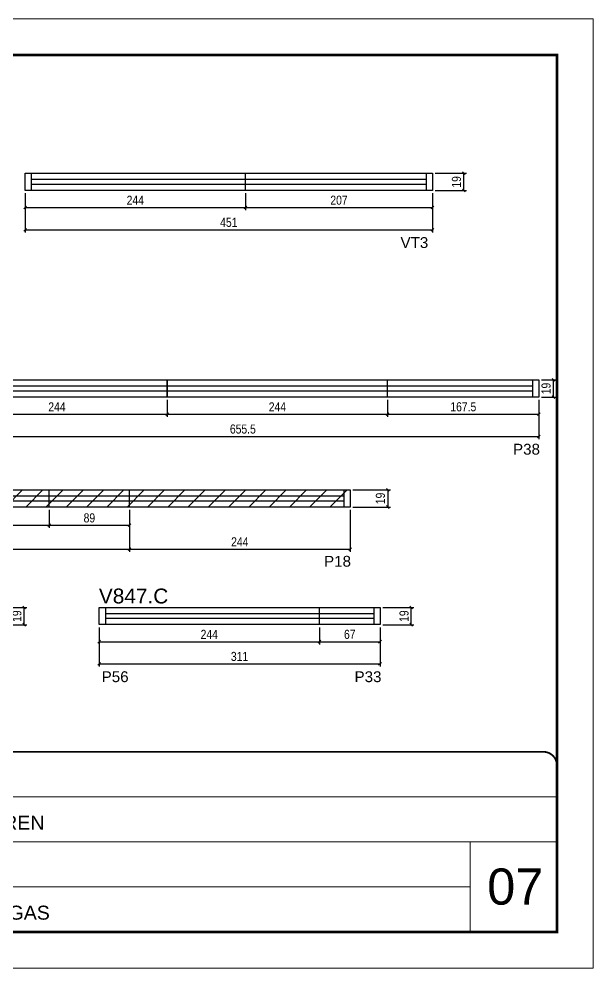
# Model space of a CAD drawing. Extents: x 1959 to 8212, y 239 to 4735.
# Drawn here: x 5992 to 6627, y 2537 to 3587 of the extents above; entities that cross this region are included whole.
import ezdxf

# ---------------------------------------------------------------- set-up
doc = ezdxf.new("R2010")
doc.units = 0
doc.linetypes.add('CONTINUO', pattern=[0])
doc.linetypes.add('DASHED', pattern=[0.75, 0.5, -0.25])
for name, color, linetype in [('5', 5, 'Continuous'), ('COTA', 241, 'Continuous'), ('NOMENCLATURA', 7, 'Continuous'), ('Painéis', 200, 'Continuous'), ('SARR_2.2x7', 40, 'Continuous')]:
    doc.layers.add(name, color=color, linetype=linetype)
for name, color, linetype, lineweight in [('CARIMBO', 255, 'Continuous', 9), ('Folhas', 255, 'Continuous', 9), ('REAPROVEITAMENTO', 251, 'Continuous', 9), ('SARRAFO DE PRESSAO', 251, 'DASHED', 9)]:
    doc.layers.add(name, color=color, linetype=linetype, lineweight=lineweight)
doc.styles.add('ARIAL', font='arial.ttf')
doc.styles.add('COTA TECNICA', font='techl___.ttf', dxfattribs={"height": 10})
doc.styles.add('COTA TECNICA-50', font='techl___.ttf', dxfattribs={"height": 10})
doc.styles.get("Standard").update_dxf_attribs({"font": 'arial.ttf'})
doc.dimstyles.new('COTA PAINEL-50', dxfattribs={"dimtxt": 10, "dimasz": 3, "dimexe": 3, "dimexo": 3, "dimgap": 3, "dimtad": 1, "dimdec": 1, "dimzin": 12, "dimdsep": 46, "dimtxsty": 'COTA TECNICA-50', "dimblk1": 'OBLIQUE', "dimblk2": 'OBLIQUE', "dimsah": 1, "dimcen": 0.9, "dimclrd": 4, "dimclre": 4, "dimclrt": 240, "dimadec": 1, "dimazin": 3, "dimtfac": 1, "dimtdec": 1, "dimtmove": 0, "dimatfit": 3, "dimfxl": 1, "dimtolj": 1, "dimtzin": 12, "dimarcsym": 0})
doc.dimstyles.new('PAINEL', dxfattribs={"dimtxt": 10, "dimasz": 3, "dimexe": 3, "dimexo": 3, "dimgap": 3, "dimtad": 1, "dimdec": 1, "dimzin": 12, "dimdsep": 46, "dimtxsty": 'COTA TECNICA', "dimblk1": 'OBLIQUE', "dimblk2": 'OBLIQUE', "dimsah": 1, "dimcen": 0.9, "dimclrd": 4, "dimclre": 4, "dimclrt": 240, "dimadec": 1, "dimazin": 3, "dimtfac": 1, "dimtdec": 1, "dimtmove": 0, "dimatfit": 3, "dimfxl": 1, "dimtolj": 1, "dimtzin": 12, "dimarcsym": 0})

# ---------------------------------------------------------------- blocks, each defined once
blk = doc.blocks.new('9999999999')
at = {"color": 30, "linetype": 'CONTINUO'}
for p, q in [((98564.6, 34379.6), (99584, 34379.6)), ((98564.6, 34329.8), (99488, 34329.8)), ((99584, 34329.8), (99488, 34329.8)), ((99488, 34329.8), (99488, 34230.2)), ((98564.6, 34280), (99488, 34280))]:
    blk.add_line(p, q, dxfattribs=at)
at = {"color": 30, "linetype": 'CONTINUO', "const_width": 2}
blk.add_lwpolyline([(99584, 34230.2), (99584, 34414.4, 0.414214), (99569, 34429.4), (98229, 34429.4, 0.414214), (98214, 34414.4), (98214, 34245.2, 0.414214), (98229, 34230.2), (99584, 34230.2)], format="xyb", dxfattribs=at)
at = {"layer": 'Folhas'}
blk.add_lwpolyline([(98139, 34190.2), (99624, 34190.2), (99624, 35240.2), (98139, 35240.2)], close=True, dxfattribs=at)
at = {"layer": 'Folhas', "color": 30, "const_width": 3}
blk.add_lwpolyline([(98214, 34230.2), (99584, 34230.2), (99584, 35200.2), (98214, 35200.2)], close=True, dxfattribs=at)
at = {"color": 7, "linetype": 'Continuous', "ltscale": 5, "style": 'ARIAL'}
for s, p in [('LEAF LOEFGREN', (98837.7, 34343.3)), ('FUNDO DE VIGAS', (98837.7, 34243.7))]:
    blk.add_text(s, height=15.483, dxfattribs=at).set_placement(p)
blk = doc.blocks.new('_Oblique')
at = {"color": 0, "linetype": 'ByBlock', "lineweight": -2}
blk.add_line((-0.5, -0.5), (0.5, 0.5), dxfattribs=at)
blk = doc.blocks.new('*D397')
at = {"layer": 'COTA', "color": 4, "lineweight": -2, "transparency": 16777216}
for p, q in [((5998.6, 3393.9), (5998.6, 3350.4)), ((6449.6, 3393.9), (6449.6, 3350.4)), ((5998.6, 3353.4), (6449.6, 3353.4))]:
    blk.add_line(p, q, dxfattribs=at)
at = {"layer": 'Defpoints', "color": 0, "transparency": 16777216}
for p in [(5998.6, 3396.9), (6449.6, 3396.9), (6449.6, 3353.4)]:
    blk.add_point(p, dxfattribs=at)
at = {"layer": 'COTA', "color": 4, "lineweight": -2, "transparency": 16777216, "xscale": 3, "yscale": 3, "zscale": 3, "rotation": 180}
blk.add_blockref('_Oblique', (5998.6, 3353.4), dxfattribs=at)
at = {"layer": 'COTA', "color": 4, "lineweight": -2, "transparency": 16777216, "xscale": 3, "yscale": 3, "zscale": 3}
blk.add_blockref('_Oblique', (6449.6, 3353.4), dxfattribs=at)
at = {"layer": 'COTA', "color": 240, "transparency": 16777216, "insert": (6224.1, 3361.6), "char_height": 10, "attachment_point": 5, "style": 'COTA TECNICA'}
blk.add_mtext('\\A1;451', dxfattribs=at)
blk = doc.blocks.new('*D398')
at = {"layer": 'COTA', "color": 4, "lineweight": -2, "transparency": 16777216}
for p, q in [((6452.6, 3415.9), (6487.2, 3415.9)), ((6484.2, 3396.9), (6484.2, 3415.9)), ((6452.6, 3396.9), (6487.2, 3396.9))]:
    blk.add_line(p, q, dxfattribs=at)
at = {"layer": 'Defpoints', "color": 0, "transparency": 16777216}
for p in [(6449.6, 3415.9), (6484.2, 3415.9), (6449.6, 3396.9)]:
    blk.add_point(p, dxfattribs=at)
at = {"layer": 'COTA', "color": 4, "lineweight": -2, "transparency": 16777216, "xscale": 3, "yscale": 3, "zscale": 3}
for p, rotation in [((6484.2, 3415.9), 90), ((6484.2, 3396.9), 270)]:
    blk.add_blockref('_Oblique', p, dxfattribs=dict(at, rotation=rotation))
at = {"layer": 'COTA', "color": 240, "transparency": 16777216, "insert": (6476.1, 3406.4), "char_height": 10, "attachment_point": 5, "rotation": 90, "style": 'COTA TECNICA'}
blk.add_mtext('\\A1;19', dxfattribs=at)
blk = doc.blocks.new('*D400')
at = {"layer": 'COTA', "color": 4, "lineweight": -2, "transparency": 16777216}
for p, q in [((5998.6, 3393.9), (5998.6, 3375)), ((6242.6, 3393.9), (6242.6, 3375)), ((5998.6, 3378), (6242.6, 3378))]:
    blk.add_line(p, q, dxfattribs=at)
at = {"layer": 'Defpoints', "color": 0, "transparency": 16777216}
for p in [(5998.6, 3396.9), (6242.6, 3396.9), (6242.6, 3378)]:
    blk.add_point(p, dxfattribs=at)
at = {"layer": 'COTA', "color": 4, "lineweight": -2, "transparency": 16777216, "xscale": 3, "yscale": 3, "zscale": 3, "rotation": 180}
blk.add_blockref('_Oblique', (5998.6, 3378), dxfattribs=at)
at = {"layer": 'COTA', "color": 4, "lineweight": -2, "transparency": 16777216, "xscale": 3, "yscale": 3, "zscale": 3}
blk.add_blockref('_Oblique', (6242.6, 3378), dxfattribs=at)
at = {"layer": 'COTA', "color": 240, "transparency": 16777216, "insert": (6120.6, 3386.1), "char_height": 10, "attachment_point": 5, "style": 'COTA TECNICA'}
blk.add_mtext('\\A1;244', dxfattribs=at)
blk = doc.blocks.new('*D399')
at = {"layer": 'COTA', "color": 4, "lineweight": -2, "transparency": 16777216}
for p, q in [((6242.6, 3393.9), (6242.6, 3375)), ((6449.6, 3393.9), (6449.6, 3375)), ((6242.6, 3378), (6449.6, 3378))]:
    blk.add_line(p, q, dxfattribs=at)
at = {"layer": 'Defpoints', "color": 0, "transparency": 16777216}
for p in [(6242.6, 3396.9), (6449.6, 3396.9), (6449.6, 3378)]:
    blk.add_point(p, dxfattribs=at)
at = {"layer": 'COTA', "color": 4, "lineweight": -2, "transparency": 16777216, "xscale": 3, "yscale": 3, "zscale": 3, "rotation": 180}
blk.add_blockref('_Oblique', (6242.6, 3378), dxfattribs=at)
at = {"layer": 'COTA', "color": 4, "lineweight": -2, "transparency": 16777216, "xscale": 3, "yscale": 3, "zscale": 3}
blk.add_blockref('_Oblique', (6449.6, 3378), dxfattribs=at)
at = {"layer": 'COTA', "color": 240, "transparency": 16777216, "insert": (6346.1, 3386.1), "char_height": 10, "attachment_point": 5, "style": 'COTA TECNICA'}
blk.add_mtext('\\A1;207', dxfattribs=at)
blk = doc.blocks.new('*D411')
at = {"layer": 'COTA', "color": 4, "linetype": 'ByBlock', "lineweight": -2, "transparency": 16777216}
for p, q in [((5911.9, 3165.3), (5911.9, 3146.4)), ((6155.9, 3165.3), (6155.9, 3146.4)), ((5911.9, 3149.4), (6155.9, 3149.4))]:
    blk.add_line(p, q, dxfattribs=at)
at = {"layer": 'Defpoints', "color": 0, "linetype": 'ByBlock', "transparency": 16777216}
for p in [(5911.9, 3168.3), (6155.9, 3168.3), (6155.9, 3149.4)]:
    blk.add_point(p, dxfattribs=at)
at = {"layer": 'COTA', "color": 4, "linetype": 'ByBlock', "lineweight": -2, "transparency": 16777216, "xscale": 3, "yscale": 3, "zscale": 3, "rotation": 180}
blk.add_blockref('_Oblique', (5911.9, 3149.4), dxfattribs=at)
at = {"layer": 'COTA', "color": 4, "linetype": 'ByBlock', "lineweight": -2, "transparency": 16777216, "xscale": 3, "yscale": 3, "zscale": 3}
blk.add_blockref('_Oblique', (6155.9, 3149.4), dxfattribs=at)
at = {"layer": 'COTA', "color": 240, "linetype": 'ByBlock', "transparency": 16777216, "insert": (6033.9, 3157.5), "char_height": 10, "attachment_point": 5, "style": 'COTA TECNICA-50'}
blk.add_mtext('\\A1;244', dxfattribs=at)
blk = doc.blocks.new('*D412')
at = {"layer": 'COTA', "color": 4, "linetype": 'ByBlock', "lineweight": -2, "transparency": 16777216}
for p, q in [((6155.9, 3165.3), (6155.9, 3146.4)), ((6399.9, 3165.3), (6399.9, 3146.4)), ((6155.9, 3149.4), (6399.9, 3149.4))]:
    blk.add_line(p, q, dxfattribs=at)
at = {"layer": 'Defpoints', "color": 0, "linetype": 'ByBlock', "transparency": 16777216}
for p in [(6155.9, 3168.3), (6399.9, 3168.3), (6399.9, 3149.4)]:
    blk.add_point(p, dxfattribs=at)
at = {"layer": 'COTA', "color": 4, "linetype": 'ByBlock', "lineweight": -2, "transparency": 16777216, "xscale": 3, "yscale": 3, "zscale": 3, "rotation": 180}
blk.add_blockref('_Oblique', (6155.9, 3149.4), dxfattribs=at)
at = {"layer": 'COTA', "color": 4, "linetype": 'ByBlock', "lineweight": -2, "transparency": 16777216, "xscale": 3, "yscale": 3, "zscale": 3}
blk.add_blockref('_Oblique', (6399.9, 3149.4), dxfattribs=at)
at = {"layer": 'COTA', "color": 240, "linetype": 'ByBlock', "transparency": 16777216, "insert": (6277.9, 3157.5), "char_height": 10, "attachment_point": 5, "style": 'COTA TECNICA-50'}
blk.add_mtext('\\A1;244', dxfattribs=at)
blk = doc.blocks.new('*D413')
at = {"layer": 'COTA', "color": 4, "lineweight": -2, "transparency": 16777216}
for p, q in [((5911.9, 3165.3), (5911.9, 3121.8)), ((6567.4, 3165.3), (6567.4, 3121.8)), ((5911.9, 3124.8), (6567.4, 3124.8))]:
    blk.add_line(p, q, dxfattribs=at)
at = {"layer": 'Defpoints', "color": 0, "transparency": 16777216}
for p in [(5911.9, 3168.3), (6567.4, 3168.3), (6567.4, 3124.8)]:
    blk.add_point(p, dxfattribs=at)
at = {"layer": 'COTA', "color": 4, "lineweight": -2, "transparency": 16777216, "xscale": 3, "yscale": 3, "zscale": 3, "rotation": 180}
blk.add_blockref('_Oblique', (5911.9, 3124.8), dxfattribs=at)
at = {"layer": 'COTA', "color": 4, "lineweight": -2, "transparency": 16777216, "xscale": 3, "yscale": 3, "zscale": 3}
blk.add_blockref('_Oblique', (6567.4, 3124.8), dxfattribs=at)
at = {"layer": 'COTA', "color": 240, "transparency": 16777216, "insert": (6239.7, 3132.9), "char_height": 10, "attachment_point": 5, "style": 'COTA TECNICA'}
blk.add_mtext('\\A1;655.5', dxfattribs=at)
blk = doc.blocks.new('*D414')
at = {"layer": 'COTA', "color": 4, "lineweight": -2, "transparency": 16777216}
for p, q in [((6399.9, 3165.3), (6399.9, 3146.4)), ((6567.4, 3165.3), (6567.4, 3146.4)), ((6399.9, 3149.4), (6567.4, 3149.4))]:
    blk.add_line(p, q, dxfattribs=at)
at = {"layer": 'Defpoints', "color": 0, "transparency": 16777216}
for p in [(6399.9, 3168.3), (6567.4, 3168.3), (6567.4, 3149.4)]:
    blk.add_point(p, dxfattribs=at)
at = {"layer": 'COTA', "color": 4, "lineweight": -2, "transparency": 16777216, "xscale": 3, "yscale": 3, "zscale": 3, "rotation": 180}
blk.add_blockref('_Oblique', (6399.9, 3149.4), dxfattribs=at)
at = {"layer": 'COTA', "color": 4, "lineweight": -2, "transparency": 16777216, "xscale": 3, "yscale": 3, "zscale": 3}
blk.add_blockref('_Oblique', (6567.4, 3149.4), dxfattribs=at)
at = {"layer": 'COTA', "color": 240, "transparency": 16777216, "insert": (6483.7, 3157.5), "char_height": 10, "attachment_point": 5, "style": 'COTA TECNICA'}
blk.add_mtext('\\A1;167.5', dxfattribs=at)
blk = doc.blocks.new('*D415')
at = {"layer": 'COTA', "color": 4, "lineweight": -2, "transparency": 16777216}
for p, q in [((6570.4, 3187.3), (6586.4, 3187.3)), ((6583.4, 3168.3), (6583.4, 3187.3)), ((6570.4, 3168.3), (6586.4, 3168.3))]:
    blk.add_line(p, q, dxfattribs=at)
at = {"layer": 'Defpoints', "color": 0, "transparency": 16777216}
for p in [(6567.4, 3187.3), (6583.4, 3187.3), (6567.4, 3168.3)]:
    blk.add_point(p, dxfattribs=at)
at = {"layer": 'COTA', "color": 4, "lineweight": -2, "transparency": 16777216, "xscale": 3, "yscale": 3, "zscale": 3}
for p, rotation in [((6583.4, 3187.3), 90), ((6583.4, 3168.3), 270)]:
    blk.add_blockref('_Oblique', p, dxfattribs=dict(at, rotation=rotation))
at = {"layer": 'COTA', "color": 240, "transparency": 16777216, "insert": (6575.3, 3177.8), "char_height": 10, "attachment_point": 5, "rotation": 90, "style": 'COTA TECNICA'}
blk.add_mtext('\\A1;19', dxfattribs=at)
blk = doc.blocks.new('*D1042')
at = {"layer": 'COTA', "color": 4, "linetype": 'ByBlock', "lineweight": -2, "transparency": 16777216}
for p, q in [((5781.3, 3043.7), (5781.3, 2997.1)), ((6114.3, 3043.7), (6114.3, 2997.1)), ((5781.3, 3000.1), (6114.3, 3000.1))]:
    blk.add_line(p, q, dxfattribs=at)
at = {"layer": 'Defpoints', "color": 0, "linetype": 'ByBlock', "transparency": 16777216}
for p in [(5781.3, 3046.7), (6114.3, 3046.7), (6114.3, 3000.1)]:
    blk.add_point(p, dxfattribs=at)
at = {"layer": 'COTA', "color": 4, "linetype": 'ByBlock', "lineweight": -2, "transparency": 16777216, "xscale": 3, "yscale": 3, "zscale": 3, "rotation": 180}
blk.add_blockref('_Oblique', (5781.3, 3000.1), dxfattribs=at)
at = {"layer": 'COTA', "color": 4, "linetype": 'ByBlock', "lineweight": -2, "transparency": 16777216, "xscale": 3, "yscale": 3, "zscale": 3}
blk.add_blockref('_Oblique', (6114.3, 3000.1), dxfattribs=at)
at = {"layer": 'COTA', "color": 240, "linetype": 'ByBlock', "transparency": 16777216, "insert": (5947.8, 3008.3), "char_height": 10, "attachment_point": 5, "style": 'COTA TECNICA-50'}
blk.add_mtext('\\A1;333', dxfattribs=at)
blk = doc.blocks.new('*D1043')
at = {"layer": 'COTA', "color": 4, "linetype": 'ByBlock', "lineweight": -2, "transparency": 16777216}
for p, q in [((6114.3, 3043.7), (6114.3, 2997.1)), ((6358.3, 3043.7), (6358.3, 2997.1)), ((6114.3, 3000.1), (6358.3, 3000.1))]:
    blk.add_line(p, q, dxfattribs=at)
at = {"layer": 'Defpoints', "color": 0, "linetype": 'ByBlock', "transparency": 16777216}
for p in [(6114.3, 3046.7), (6358.3, 3046.7), (6358.3, 3000.1)]:
    blk.add_point(p, dxfattribs=at)
at = {"layer": 'COTA', "color": 4, "linetype": 'ByBlock', "lineweight": -2, "transparency": 16777216, "xscale": 3, "yscale": 3, "zscale": 3, "rotation": 180}
blk.add_blockref('_Oblique', (6114.3, 3000.1), dxfattribs=at)
at = {"layer": 'COTA', "color": 4, "linetype": 'ByBlock', "lineweight": -2, "transparency": 16777216, "xscale": 3, "yscale": 3, "zscale": 3}
blk.add_blockref('_Oblique', (6358.3, 3000.1), dxfattribs=at)
at = {"layer": 'COTA', "color": 240, "linetype": 'ByBlock', "transparency": 16777216, "insert": (6236.3, 3008.2), "char_height": 10, "attachment_point": 5, "style": 'COTA TECNICA-50'}
blk.add_mtext('\\A1;244', dxfattribs=at)
blk = doc.blocks.new('*D1044')
at = {"layer": 'COTA', "color": 4, "lineweight": -2, "transparency": 16777216}
for p, q in [((5781.3, 3043.7), (5781.3, 3023.5)), ((6025.3, 3043.7), (6025.3, 3023.5)), ((5781.3, 3026.5), (6025.3, 3026.5))]:
    blk.add_line(p, q, dxfattribs=at)
at = {"layer": 'Defpoints', "color": 0, "transparency": 16777216}
for p in [(5781.3, 3046.7), (6025.3, 3046.7), (6025.3, 3026.5)]:
    blk.add_point(p, dxfattribs=at)
at = {"layer": 'COTA', "color": 4, "lineweight": -2, "transparency": 16777216, "xscale": 3, "yscale": 3, "zscale": 3, "rotation": 180}
blk.add_blockref('_Oblique', (5781.3, 3026.5), dxfattribs=at)
at = {"layer": 'COTA', "color": 4, "lineweight": -2, "transparency": 16777216, "xscale": 3, "yscale": 3, "zscale": 3}
blk.add_blockref('_Oblique', (6025.3, 3026.5), dxfattribs=at)
at = {"layer": 'COTA', "color": 240, "transparency": 16777216, "insert": (5903.3, 3034.6), "char_height": 10, "attachment_point": 5, "style": 'COTA TECNICA'}
blk.add_mtext('\\A1;244', dxfattribs=at)
blk = doc.blocks.new('*D1045')
at = {"layer": 'COTA', "color": 4, "lineweight": -2, "transparency": 16777216}
for p, q in [((6025.3, 3043.7), (6025.3, 3023.5)), ((6114.3, 3043.7), (6114.3, 3023.5)), ((6025.3, 3026.5), (6114.3, 3026.5))]:
    blk.add_line(p, q, dxfattribs=at)
at = {"layer": 'Defpoints', "color": 0, "transparency": 16777216}
for p in [(6025.3, 3046.7), (6114.3, 3046.7), (6114.3, 3026.5)]:
    blk.add_point(p, dxfattribs=at)
at = {"layer": 'COTA', "color": 4, "lineweight": -2, "transparency": 16777216, "xscale": 3, "yscale": 3, "zscale": 3, "rotation": 180}
blk.add_blockref('_Oblique', (6025.3, 3026.5), dxfattribs=at)
at = {"layer": 'COTA', "color": 4, "lineweight": -2, "transparency": 16777216, "xscale": 3, "yscale": 3, "zscale": 3}
blk.add_blockref('_Oblique', (6114.3, 3026.5), dxfattribs=at)
at = {"layer": 'COTA', "color": 240, "transparency": 16777216, "insert": (6069.8, 3034.6), "char_height": 10, "attachment_point": 5, "style": 'COTA TECNICA'}
blk.add_mtext('\\A1;89', dxfattribs=at)
blk = doc.blocks.new('*D1046')
at = {"layer": 'COTA', "color": 4, "lineweight": -2, "transparency": 16777216}
for p, q in [((6361.3, 3065.7), (6403, 3065.7)), ((6400, 3065.7), (6400, 3046.7)), ((6361.3, 3046.7), (6403, 3046.7))]:
    blk.add_line(p, q, dxfattribs=at)
at = {"layer": 'Defpoints', "color": 0, "transparency": 16777216}
for p in [(6358.3, 3065.7), (6358.3, 3046.7), (6400, 3046.7)]:
    blk.add_point(p, dxfattribs=at)
at = {"layer": 'COTA', "color": 4, "lineweight": -2, "transparency": 16777216, "xscale": 3, "yscale": 3, "zscale": 3}
for p, rotation in [((6400, 3065.7), 90), ((6400, 3046.7), 270)]:
    blk.add_blockref('_Oblique', p, dxfattribs=dict(at, rotation=rotation))
at = {"layer": 'COTA', "color": 240, "transparency": 16777216, "insert": (6391.9, 3056.2), "char_height": 10, "attachment_point": 5, "rotation": 90, "style": 'COTA TECNICA'}
blk.add_mtext('\\A1;19', dxfattribs=at)
blk = doc.blocks.new('*D1051')
at = {"layer": 'COTA', "color": 4, "lineweight": -2, "transparency": 16777216}
for p, q in [((5966.1, 2935.5), (6000.7, 2935.5)), ((5997.7, 2916.5), (5997.7, 2935.5)), ((5966.1, 2916.5), (6000.7, 2916.5))]:
    blk.add_line(p, q, dxfattribs=at)
at = {"layer": 'Defpoints', "color": 0, "transparency": 16777216}
for p in [(5963.1, 2935.5), (5997.7, 2935.5), (5963.1, 2916.5)]:
    blk.add_point(p, dxfattribs=at)
at = {"layer": 'COTA', "color": 4, "lineweight": -2, "transparency": 16777216, "xscale": 3, "yscale": 3, "zscale": 3}
for p, rotation in [((5997.7, 2935.5), 90), ((5997.7, 2916.5), 270)]:
    blk.add_blockref('_Oblique', p, dxfattribs=dict(at, rotation=rotation))
at = {"layer": 'COTA', "color": 240, "transparency": 16777216, "insert": (5989.6, 2926), "char_height": 10, "attachment_point": 5, "rotation": 90, "style": 'COTA TECNICA'}
blk.add_mtext('\\A1;19', dxfattribs=at)
blk = doc.blocks.new('*D1154')
at = {"layer": 'COTA', "color": 4, "lineweight": -2, "transparency": 16777216}
for p, q in [((6080.5, 2913.5), (6080.5, 2870.1)), ((6391.5, 2913.5), (6391.5, 2870.1)), ((6080.5, 2873.1), (6391.5, 2873.1))]:
    blk.add_line(p, q, dxfattribs=at)
at = {"layer": 'Defpoints', "color": 0, "transparency": 16777216}
for p in [(6080.5, 2916.5), (6391.5, 2916.5), (6391.5, 2873.1)]:
    blk.add_point(p, dxfattribs=at)
at = {"layer": 'COTA', "color": 4, "lineweight": -2, "transparency": 16777216, "xscale": 3, "yscale": 3, "zscale": 3, "rotation": 180}
blk.add_blockref('_Oblique', (6080.5, 2873.1), dxfattribs=at)
at = {"layer": 'COTA', "color": 4, "lineweight": -2, "transparency": 16777216, "xscale": 3, "yscale": 3, "zscale": 3}
blk.add_blockref('_Oblique', (6391.5, 2873.1), dxfattribs=at)
at = {"layer": 'COTA', "color": 240, "transparency": 16777216, "insert": (6236, 2881.3), "char_height": 10, "attachment_point": 5, "style": 'COTA TECNICA'}
blk.add_mtext('\\A1;311', dxfattribs=at)
blk = doc.blocks.new('*D1155')
at = {"layer": 'COTA', "color": 4, "lineweight": -2, "transparency": 16777216}
for p, q in [((6394.5, 2935.5), (6429.1, 2935.5)), ((6426.1, 2916.5), (6426.1, 2935.5)), ((6394.5, 2916.5), (6429.1, 2916.5))]:
    blk.add_line(p, q, dxfattribs=at)
at = {"layer": 'Defpoints', "color": 0, "transparency": 16777216}
for p in [(6391.5, 2935.5), (6426.1, 2935.5), (6391.5, 2916.5)]:
    blk.add_point(p, dxfattribs=at)
at = {"layer": 'COTA', "color": 4, "lineweight": -2, "transparency": 16777216, "xscale": 3, "yscale": 3, "zscale": 3}
for p, rotation in [((6426.1, 2935.5), 90), ((6426.1, 2916.5), 270)]:
    blk.add_blockref('_Oblique', p, dxfattribs=dict(at, rotation=rotation))
at = {"layer": 'COTA', "color": 240, "transparency": 16777216, "insert": (6418.1, 2926), "char_height": 10, "attachment_point": 5, "rotation": 90, "style": 'COTA TECNICA'}
blk.add_mtext('\\A1;19', dxfattribs=at)
blk = doc.blocks.new('*D1156')
at = {"layer": 'COTA', "color": 4, "lineweight": -2, "transparency": 16777216}
for p, q in [((6080.5, 2913.5), (6080.5, 2894.7)), ((6324.5, 2913.5), (6324.5, 2894.7)), ((6080.5, 2897.7), (6324.5, 2897.7))]:
    blk.add_line(p, q, dxfattribs=at)
at = {"layer": 'Defpoints', "color": 0, "transparency": 16777216}
for p in [(6080.5, 2916.5), (6324.5, 2916.5), (6324.5, 2897.7)]:
    blk.add_point(p, dxfattribs=at)
at = {"layer": 'COTA', "color": 4, "lineweight": -2, "transparency": 16777216, "xscale": 3, "yscale": 3, "zscale": 3, "rotation": 180}
blk.add_blockref('_Oblique', (6080.5, 2897.7), dxfattribs=at)
at = {"layer": 'COTA', "color": 4, "lineweight": -2, "transparency": 16777216, "xscale": 3, "yscale": 3, "zscale": 3}
blk.add_blockref('_Oblique', (6324.5, 2897.7), dxfattribs=at)
at = {"layer": 'COTA', "color": 240, "transparency": 16777216, "insert": (6202.5, 2905.8), "char_height": 10, "attachment_point": 5, "style": 'COTA TECNICA'}
blk.add_mtext('\\A1;244', dxfattribs=at)
blk = doc.blocks.new('*D1157')
at = {"layer": 'COTA', "color": 4, "lineweight": -2, "transparency": 16777216}
for p, q in [((6324.5, 2913.5), (6324.5, 2894.7)), ((6391.5, 2913.5), (6391.5, 2894.7)), ((6324.5, 2897.7), (6391.5, 2897.7))]:
    blk.add_line(p, q, dxfattribs=at)
at = {"layer": 'Defpoints', "color": 0, "transparency": 16777216}
for p in [(6324.5, 2916.5), (6391.5, 2916.5), (6391.5, 2897.7)]:
    blk.add_point(p, dxfattribs=at)
at = {"layer": 'COTA', "color": 4, "lineweight": -2, "transparency": 16777216, "xscale": 3, "yscale": 3, "zscale": 3, "rotation": 180}
blk.add_blockref('_Oblique', (6324.5, 2897.7), dxfattribs=at)
at = {"layer": 'COTA', "color": 4, "lineweight": -2, "transparency": 16777216, "xscale": 3, "yscale": 3, "zscale": 3}
blk.add_blockref('_Oblique', (6391.5, 2897.7), dxfattribs=at)
at = {"layer": 'COTA', "color": 240, "transparency": 16777216, "insert": (6358, 2905.8), "char_height": 10, "attachment_point": 5, "style": 'COTA TECNICA'}
blk.add_mtext('\\A1;67', dxfattribs=at)

msp = doc.modelspace()

# ---------------------------------------------------------------- hatches: boundary and pattern name
at = {"layer": 'REAPROVEITAMENTO'}
h = msp.add_hatch(dxfattribs=at)
h.set_pattern_fill('ANSI31', color=256, scale=5, style=0)
h.set_pattern_definition([(45, (-1266.171, -20.542), (-11.22532, 11.22532), [])])
h.paths.add_polyline_path([(6025.28, 3065.68), (5781.28, 3065.68), (5781.28, 3046.68), (6025.28, 3046.68)])
h.paths.add_polyline_path([(6114.28, 3065.68), (6025.28, 3065.68), (6025.28, 3046.68), (6114.28, 3046.68)])
h.paths.add_polyline_path([(6358.28, 3065.68), (6114.28, 3065.68), (6114.28, 3046.68), (6358.28, 3046.68)])

# ---------------------------------------------------------------- linework, layer by layer
at = {"layer": 'Painéis'}
for p, q in [((5998.55, 3396.88), (5998.55, 3415.88)), ((5998.55, 3415.88), (6449.55, 3415.88)), ((6242.55, 3396.88), (6242.55, 3415.88)), ((6449.55, 3415.88), (6449.55, 3396.88)), ((6449.55, 3396.88), (5998.55, 3396.88)), ((6155.94, 3187.25), (6567.44, 3187.25)), ((6155.94, 3168.25), (6155.94, 3187.25)), ((6399.94, 3168.25), (6399.94, 3187.25)), ((6567.44, 3187.25), (6567.44, 3168.25)), ((6567.44, 3168.25), (6155.94, 3168.25)), ((6080.51, 2916.55), (6080.51, 2935.55)), ((6080.51, 2935.55), (6391.51, 2935.55)), ((6324.51, 2916.55), (6324.51, 2935.55)), ((6391.51, 2935.55), (6391.51, 2916.55)), ((6391.51, 2916.55), (6080.51, 2916.55))]:
    msp.add_line(p, q, dxfattribs=at)
at = {"layer": 'Painéis', "linetype": 'ByBlock'}
for p, q in [((6025.28, 3046.68), (6025.28, 3065.68)), ((6114.28, 3046.68), (6114.28, 3065.68))]:
    msp.add_line(p, q, dxfattribs=at)
at = {"layer": 'Painéis'}
msp.add_lwpolyline([(6155.94, 3168.25), (5911.94, 3168.25), (5911.94, 3187.25), (6155.94, 3187.25)], close=True, dxfattribs=at)
at = {"layer": 'Painéis', "linetype": 'ByBlock'}
msp.add_lwpolyline([(5781.28, 3065.68), (6358.28, 3065.68), (6358.28, 3046.68), (5781.28, 3046.68)], close=True, dxfattribs=at)
at = {"layer": 'SARR_2.2x7', "linetype": 'Continuous'}
for p, q in [((6005.55, 3415.88), (6005.55, 3396.88)), ((6442.55, 3415.88), (6442.55, 3396.88)), ((6242.55, 3408.88), (6005.55, 3408.88)), ((6005.55, 3403.88), (6242.55, 3403.88)), ((6442.55, 3408.88), (6242.55, 3408.88)), ((6242.55, 3403.88), (6442.55, 3403.88)), ((6560.44, 3187.25), (6560.44, 3168.25)), ((6155.94, 3180.25), (5918.94, 3180.25)), ((5918.94, 3175.25), (6155.94, 3175.25)), ((6399.94, 3180.25), (6155.94, 3180.25)), ((6155.94, 3175.25), (6399.94, 3175.25)), ((6560.44, 3180.25), (6399.94, 3180.25)), ((6399.94, 3175.25), (6560.44, 3175.25)), ((6114.28, 3058.68), (5788.28, 3058.68)), ((6351.28, 3058.68), (6114.28, 3058.68)), ((6351.28, 3065.68), (6351.28, 3046.68)), ((5788.28, 3053.68), (6114.28, 3053.68)), ((6114.28, 3053.68), (6351.28, 3053.68)), ((6087.51, 2935.55), (6087.51, 2916.55)), ((6384.51, 2935.55), (6384.51, 2916.55)), ((6384.51, 2928.55), (6087.51, 2928.55)), ((6087.51, 2923.55), (6384.51, 2923.55))]:
    msp.add_line(p, q, dxfattribs=at)

# ---------------------------------------------------------------- block references
at = {"layer": 'SARRAFO DE PRESSAO', "color": 6, "linetype": 'ByBlock'}
msp.add_blockref('9999999999', (-92996.71, -31653.56), dxfattribs=at)

# ---------------------------------------------------------------- texts
at = {"layer": '5', "linetype": 'Continuous'}
for s, rotation, p in [('VT3', 359.99996, (6414.18, 3333.25)), ('P38', 359.99996, (6538.73, 3104.63)), ('P18', 359.99996, (6329.54, 2980.64)), ('P56', 0.00004, (6083.41, 2852.92)), ('P33', 359.99996, (6363.31, 2852.92))]:
    msp.add_text(s, height=12, rotation=rotation, dxfattribs=at).set_placement(p)
at = {"layer": 'CARIMBO', "style": 'ARIAL'}
msp.add_text('07', height=40, dxfattribs=at).set_placement((6510.13, 2606.79))
at = {"layer": 'NOMENCLATURA', "linetype": 'Continuous'}
msp.add_text('V847.C', height=16.5, dxfattribs=at).set_placement((6080.31, 2939.98))

# ---------------------------------------------------------------- dimensions: what is measured, and where the dimension line sits
at = {"layer": 'COTA'}
for base, p1, p2, picture, middle in [((6484.18, 3415.88), (6449.55, 3396.88), (6449.55, 3415.88), '*D398', (6476.1, 3406.38)), ((6583.36, 3187.25), (6567.44, 3168.25), (6567.44, 3187.25), '*D415', (6575.27, 3177.75)), ((6399.97, 3046.68), (6358.28, 3065.68), (6358.28, 3046.68), '*D1046', (6391.88, 3056.18)), ((5997.68, 2935.55), (5963.05, 2916.55), (5963.05, 2935.55), '*D1051', (5989.6, 2926.05)), ((6426.14, 2935.55), (6391.51, 2916.55), (6391.51, 2935.55), '*D1155', (6418.05, 2926.05))]:
    dim = msp.add_linear_dim(base=base, p1=p1, p2=p2, angle=90, dimstyle='PAINEL', dxfattribs=at)
    dim.commit()
    dim.dimension.update_dxf_attribs({"geometry": picture, "text_midpoint": middle})
for base, p1, p2, picture, middle in [((6449.55, 3353.45), (5998.55, 3396.88), (6449.55, 3396.88), '*D397', (6224.05, 3361.56)), ((6242.55, 3378.03), (5998.55, 3396.88), (6242.55, 3396.88), '*D400', (6120.55, 3386.1)), ((6567.44, 3124.83), (5911.94, 3168.25), (6567.44, 3168.25), '*D413', (6239.69, 3132.94)), ((6567.44, 3149.41), (6399.94, 3168.25), (6567.44, 3168.25), '*D414', (6483.69, 3157.52)), ((6025.28, 3026.51), (5781.28, 3046.68), (6025.28, 3046.68), '*D1044', (5903.28, 3034.59)), ((6391.51, 2873.12), (6080.51, 2916.55), (6391.51, 2916.55), '*D1154', (6236.01, 2881.34)), ((6324.51, 2897.7), (6080.51, 2916.55), (6324.51, 2916.55), '*D1156', (6202.51, 2905.77))]:
    dim = msp.add_linear_dim(base=base, p1=p1, p2=p2, dimstyle='PAINEL', dxfattribs=at)
    dim.commit()
    dim.dimension.update_dxf_attribs({"geometry": picture, "text_midpoint": middle})
for base, p1, p2, picture, middle in [((6449.55, 3378.03), (6242.55, 3396.88), (6449.55, 3396.88), '*D399', (6346.05, 3386.13)), ((6114.28, 3026.51), (6025.28, 3046.68), (6114.28, 3046.68), '*D1045', (6069.78, 3034.62)), ((6391.51, 2897.7), (6324.51, 2916.55), (6391.51, 2916.55), '*D1157', (6358.01, 2905.8))]:
    dim = msp.add_linear_dim(base=base, p1=p1, p2=p2, dimstyle='PAINEL', override={"dimtmove": 1}, dxfattribs=at)
    dim.commit()
    dim.dimension.update_dxf_attribs({"geometry": picture, "text_midpoint": middle})
at = {"layer": 'COTA', "color": 1, "linetype": 'ByBlock'}
for base, p1, p2, picture, middle in [((6155.94, 3149.41), (5911.94, 3168.25), (6155.94, 3168.25), '*D411', (6033.94, 3157.48)), ((6399.94, 3149.41), (6155.94, 3168.25), (6399.94, 3168.25), '*D412', (6277.94, 3157.48)), ((6114.28, 3000.1), (5781.28, 3046.68), (6114.28, 3046.68), '*D1042', (5947.78, 3008.32)), ((6358.28, 3000.1), (6114.28, 3046.68), (6358.28, 3046.68), '*D1043', (6236.28, 3008.17))]:
    dim = msp.add_linear_dim(base=base, p1=p1, p2=p2, dimstyle='COTA PAINEL-50', override={"dimarcsym": 1}, dxfattribs=at)
    dim.commit()
    dim.dimension.update_dxf_attribs({"geometry": picture, "text_midpoint": middle})

doc.saveas('drawing.dxf')
